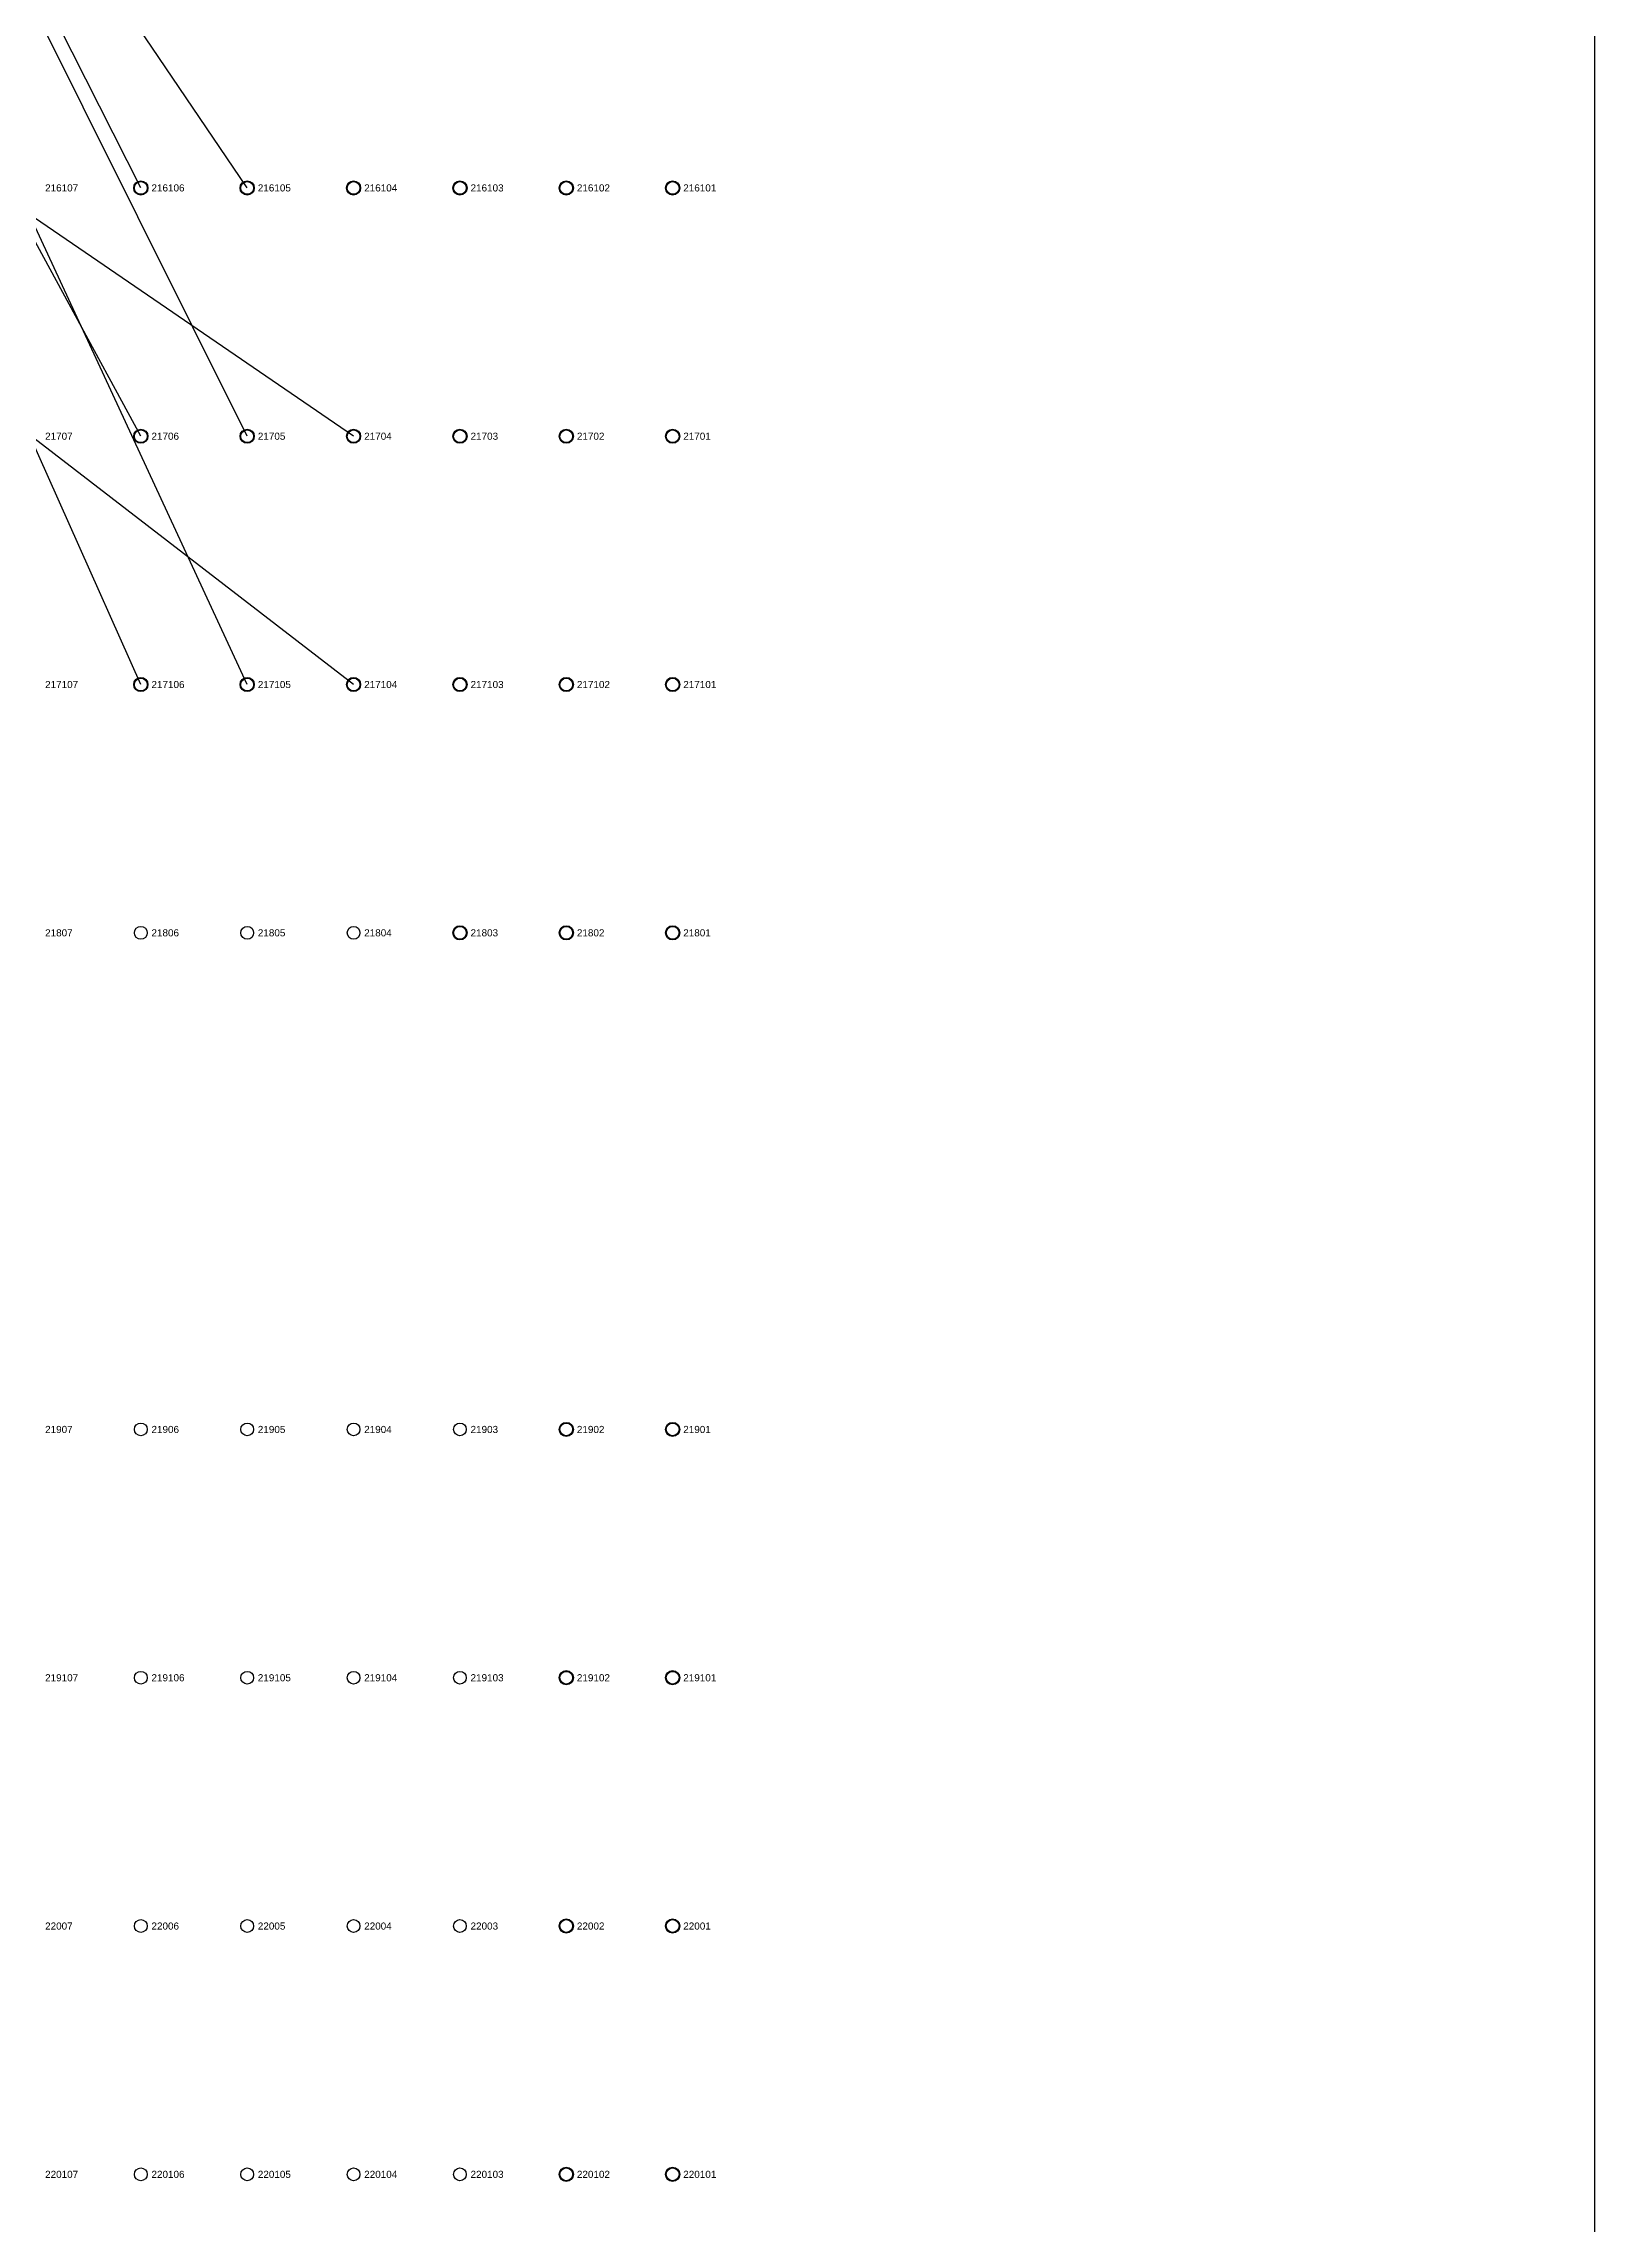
# Model space of a CAD drawing. Extents: x -5 to 376, y -217 to 241.
# Drawn here: x 320.6 to 376.2, y -140.9 to -62.8 of the extents above; entities that cross this region are included whole.
import ezdxf

# ---------------------------------------------------------------- set-up
doc = ezdxf.new("R2010")
doc.units = 0
for name, color, linetype in [('BOTTOM_WIRES_BLUE', 5, 'CONTINUOUS'), ('FIXTURE_INTERFACE_PIN', 4, 'CONTINUOUS'), ('FIXTURE_OUTLINE', 144, 'CONTINUOUS'), ('TESTER_INTERFACE_PIN', 144, 'CONTINUOUS'), ('TESTER_INTERFACE_PIN_LABEL', 144, 'CONTINUOUS')]:
    doc.layers.add(name, color=color, linetype=linetype)
doc.styles.get("Standard").update_dxf_attribs({"font": 'arial.ttf'})

msp = doc.modelspace()

# ---------------------------------------------------------------- linework, layer by layer
at = {"layer": 'BOTTOM_WIRES_BLUE'}
for p, q in [((327.94194, -76.8985), (245.93042, 87.54618)), ((327.94194, -85.7885), (248.90984, 84.66582)), ((324.13194, -85.7885), (248.74982, 82.98434)), ((324.13194, -76.8985), (238.96066, 79.77632)), ((324.13194, -68.0085), (253.11862, 72.30618)), ((327.94194, -68.0085), (256.61874, 37.24656)), ((331.75194, -85.7885), (245.5799, -19.42592)), ((331.75194, -76.8985), (247.63984, -19.4056))]:
    msp.add_line(p, q, dxfattribs=at)
at = {"layer": 'FIXTURE_INTERFACE_PIN'}
for centre in [(324.13194, -68.0085), (327.94194, -68.0085), (331.75194, -68.0085), (335.56194, -68.0085), (339.37194, -68.0085), (343.18194, -68.0085), (324.13194, -76.8985), (327.94194, -76.8985), (331.75194, -76.8985), (335.56194, -76.8985), (339.37194, -76.8985), (343.18194, -76.8985), (324.13194, -85.7885), (327.94194, -85.7885), (331.75194, -85.7885), (335.56194, -85.7885), (339.37194, -85.7885), (343.18194, -85.7885), (335.56194, -94.6785), (339.37194, -94.6785), (343.18194, -94.6785), (339.37194, -112.4585), (343.18194, -112.4585), (339.37194, -121.3485), (343.18194, -121.3485), (339.37194, -130.2385), (343.18194, -130.2385), (339.37194, -139.1285), (343.18194, -139.1285)]:
    msp.add_circle(centre, 0.254, dxfattribs=at)
at = {"layer": 'FIXTURE_OUTLINE'}
msp.add_line((376.20194, 240.6015), (376.20194, -216.5985), dxfattribs=at)
at = {"layer": 'TESTER_INTERFACE_PIN'}
for centre in [(324.13194, -68.0085), (327.94194, -68.0085), (331.75194, -68.0085), (335.56194, -68.0085), (339.37194, -68.0085), (343.18194, -68.0085), (324.13194, -76.8985), (327.94194, -76.8985), (331.75194, -76.8985), (335.56194, -76.8985), (339.37194, -76.8985), (343.18194, -76.8985), (324.13194, -85.7885), (327.94194, -85.7885), (331.75194, -85.7885), (335.56194, -85.7885), (339.37194, -85.7885), (343.18194, -85.7885), (324.13194, -94.6785), (327.94194, -94.6785), (331.75194, -94.6785), (335.56194, -94.6785), (339.37194, -94.6785), (343.18194, -94.6785), (324.13194, -112.4585), (327.94194, -112.4585), (331.75194, -112.4585), (335.56194, -112.4585), (339.37194, -112.4585), (343.18194, -112.4585), (324.13194, -121.3485), (327.94194, -121.3485), (331.75194, -121.3485), (335.56194, -121.3485), (339.37194, -121.3485), (343.18194, -121.3485), (324.13194, -130.2385), (327.94194, -130.2385), (331.75194, -130.2385), (335.56194, -130.2385), (339.37194, -130.2385), (343.18194, -130.2385), (324.13194, -139.1285), (327.94194, -139.1285), (331.75194, -139.1285), (335.56194, -139.1285), (339.37194, -139.1285), (343.18194, -139.1285)]:
    msp.add_circle(centre, 0.2286, dxfattribs=at)

# ---------------------------------------------------------------- texts
at = {"layer": 'TESTER_INTERFACE_PIN_LABEL'}
for s, p in [('216107', (320.70294, -68.1355)), ('216106', (324.51294, -68.1355)), ('216105', (328.32294, -68.1355)), ('216104', (332.13294, -68.1355)), ('216103', (335.94294, -68.1355)), ('216102', (339.75294, -68.1355)), ('216101', (343.56294, -68.1355)), ('21707', (320.70294, -77.0255)), ('21706', (324.51294, -77.0255)), ('21705', (328.32294, -77.0255)), ('21704', (332.13294, -77.0255)), ('21703', (335.94294, -77.0255)), ('21702', (339.75294, -77.0255)), ('21701', (343.56294, -77.0255)), ('217107', (320.70294, -85.9155)), ('217106', (324.51294, -85.9155)), ('217105', (328.32294, -85.9155)), ('217104', (332.13294, -85.9155)), ('217103', (335.94294, -85.9155)), ('217102', (339.75294, -85.9155)), ('217101', (343.56294, -85.9155)), ('21807', (320.70294, -94.8055)), ('21806', (324.51294, -94.8055)), ('21805', (328.32294, -94.8055)), ('21804', (332.13294, -94.8055)), ('21803', (335.94294, -94.8055)), ('21802', (339.75294, -94.8055)), ('21801', (343.56294, -94.8055)), ('21907', (320.70294, -112.5855)), ('21906', (324.51294, -112.5855)), ('21905', (328.32294, -112.5855)), ('21904', (332.13294, -112.5855)), ('21903', (335.94294, -112.5855)), ('21902', (339.75294, -112.5855)), ('21901', (343.56294, -112.5855)), ('219107', (320.70294, -121.4755)), ('219106', (324.51294, -121.4755)), ('219105', (328.32294, -121.4755)), ('219104', (332.13294, -121.4755)), ('219103', (335.94294, -121.4755)), ('219102', (339.75294, -121.4755)), ('219101', (343.56294, -121.4755)), ('22007', (320.70294, -130.3655)), ('22006', (324.51294, -130.3655)), ('22005', (328.32294, -130.3655)), ('22004', (332.13294, -130.3655)), ('22003', (335.94294, -130.3655)), ('22002', (339.75294, -130.3655)), ('22001', (343.56294, -130.3655)), ('220107', (320.70294, -139.2555)), ('220106', (324.51294, -139.2555)), ('220105', (328.32294, -139.2555)), ('220104', (332.13294, -139.2555)), ('220103', (335.94294, -139.2555)), ('220102', (339.75294, -139.2555)), ('220101', (343.56294, -139.2555))]:
    msp.add_text(s, height=0.254, dxfattribs=at).set_placement(p)

doc.saveas('drawing.dxf')
